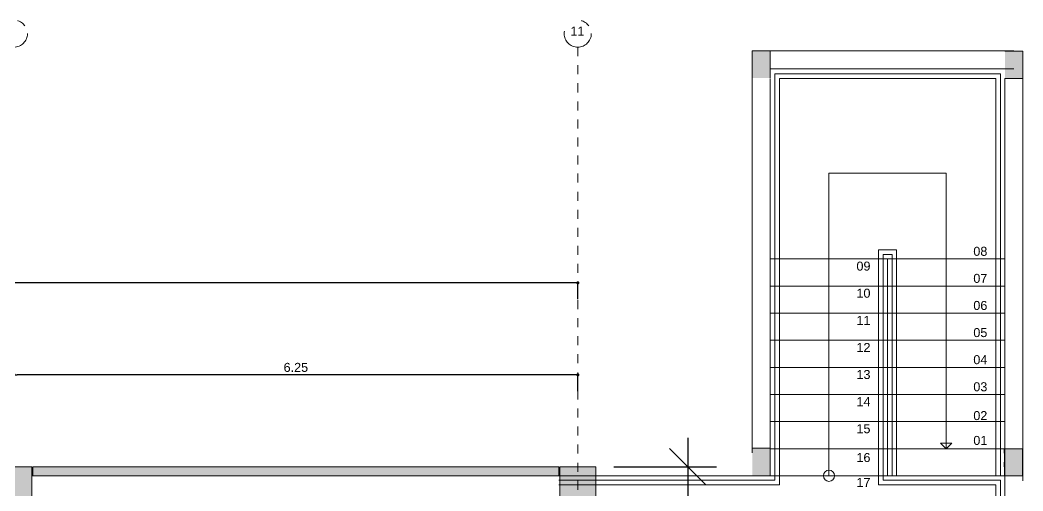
# Model space of a CAD drawing. Header units: millimetres. Extents: x 173 to 410, y -14 to 183.
# Drawn here: x 284.5 to 295.62, y 140.22 to 145.43 of the extents above; entities that cross this region are included whole.
import ezdxf

# ---------------------------------------------------------------- set-up
doc = ezdxf.new("R2010")
doc.units = ezdxf.units.MM
for name, pattern in [('DASHDOT', [1, 0.5, -0.25, 0, -0.25]), ('XKITLINE00', [0]), ('XKITLINE02', [4, 2, -2])]:
    doc.linetypes.add(name, pattern=pattern)
doc.layers.get('0').update_dxf_attribs({"color": 4})
for name, color, linetype, lineweight in [('ARQ Anotações', 2, 'Continuous', 5), ('ARQ Eixos', 8, 'DASHDOT', 5), ('ARQ Equipamento', 4, 'Continuous', 18), ('ARQ Estrutura', 7, 'Continuous', 50), ('ARQ Hachuras', 8, 'Continuous', 5), ('ARQ Visto', 152, 'Continuous', 13)]:
    doc.layers.add(name, color=color, linetype=linetype, lineweight=lineweight)
for name, color, linetype in [('DIM-COTAS', 9, 'Continuous'), ('LAJE VISTA', 143, 'Continuous'), ('VIGA', 2, 'Continuous')]:
    doc.layers.add(name, color=color, linetype=linetype)
doc.styles.add('RS', font='romans.shx')
doc.styles.get("Standard").update_dxf_attribs({"font": 'arial.ttf'})
doc.dimstyles.new('Executivo 1-50', dxfattribs={"dimtxt": 0.1, "dimasz": 0.035, "dimexe": 0, "dimexo": 0.0625, "dimgap": 0.03, "dimtad": 1, "dimzin": 0, "dimdsep": 46, "dimtxsty": 'Standard', "dimblk": 'DOT', "dimcen": 0.09, "dimclrd": 8, "dimclre": 8, "dimadec": 0, "dimazin": 0, "dimtfac": 1, "dimtix": 1, "dimtmove": 2, "dimatfit": 3, "dimldrblk": 'DOT', "dimfxl": 0.18, "dimfxlon": 1, "dimtolj": 1, "dimtzin": 0, "dimarcsym": 0})
doc.dimstyles.new('LE-200', dxfattribs={"dimscale": 2, "dimtxt": 0.16, "dimasz": 0.2, "dimexe": 0.16, "dimexo": 0.1, "dimgap": 0.09, "dimtad": 1, "dimdec": 3, "dimzin": 4, "dimdsep": 46, "dimtxsty": 'RS', "dimblk1": 'OBLIQUE', "dimblk2": 'OBLIQUE', "dimsah": 1, "dimcen": 0.1, "dimdle": 0.16, "dimclrt": 3, "dimadec": 0, "dimazin": 0, "dimtfac": 1, "dimtdec": 3, "dimtix": 1, "dimtmove": 2, "dimatfit": 3, "dimldrblk": 'OBLIQUE', "dimfxl": 1, "dimtolj": 1, "dimtzin": 0, "dimarcsym": 0})

# ---------------------------------------------------------------- blocks, each defined once
blk = doc.blocks.new('_DOT')
at = {"color": 0, "linetype": 'ByBlock', "lineweight": -2}
blk.add_line((-0.5, 0), (-1, 0), dxfattribs=at)
at = {"color": 0, "linetype": 'ByBlock', "const_width": 0.5}
blk.add_lwpolyline([(-0.25, 0, 1), (0.25, 0, 1)], format="xyb", close=True, dxfattribs=at)
blk = doc.blocks.new('*D41')
at = {"layer": 'ARQ Anotações', "color": 8, "lineweight": -2, "transparency": 16777216}
for p, q in [((284.434, 141.323), (284.434, 141.503)), ((290.649, 141.503), (284.469, 141.503)), ((290.684, 141.323), (290.684, 141.503))]:
    blk.add_line(p, q, dxfattribs=at)
at = {"layer": 'Defpoints', "color": 0, "transparency": 16777216}
for p in [(284.434, 141.503), (284.434, 140.485), (290.684, 140.485)]:
    blk.add_point(p, dxfattribs=at)
at = {"layer": 'ARQ Anotações', "color": 8, "lineweight": -2, "transparency": 16777216, "xscale": 0.035, "yscale": 0.035, "zscale": 0.035, "rotation": 180}
blk.add_blockref('_DOT', (284.434, 141.503), dxfattribs=at)
at = {"layer": 'ARQ Anotações', "color": 8, "lineweight": -2, "transparency": 16777216, "xscale": 0.035, "yscale": 0.035, "zscale": 0.035}
blk.add_blockref('_DOT', (290.684, 141.503), dxfattribs=at)
at = {"layer": 'ARQ Anotações', "color": 0, "transparency": 16777216, "insert": (287.559, 141.584), "char_height": 0.1, "attachment_point": 5}
blk.add_mtext('\\A1;6.25', dxfattribs=at)
blk = doc.blocks.new('*D42')
at = {"layer": 'ARQ Anotações', "color": 8, "lineweight": -2, "transparency": 16777216}
for p, q in [((234.434, 142.34), (234.434, 142.52)), ((290.649, 142.52), (234.469, 142.52)), ((290.684, 142.34), (290.684, 142.52))]:
    blk.add_line(p, q, dxfattribs=at)
at = {"layer": 'Defpoints', "color": 0, "transparency": 16777216}
for p in [(234.434, 142.52), (234.434, 140.485), (290.684, 140.485)]:
    blk.add_point(p, dxfattribs=at)
at = {"layer": 'ARQ Anotações', "color": 8, "lineweight": -2, "transparency": 16777216, "xscale": 0.035, "yscale": 0.035, "zscale": 0.035, "rotation": 180}
blk.add_blockref('_DOT', (234.434, 142.52), dxfattribs=at)
at = {"layer": 'ARQ Anotações', "color": 8, "lineweight": -2, "transparency": 16777216, "xscale": 0.035, "yscale": 0.035, "zscale": 0.035}
blk.add_blockref('_DOT', (290.684, 142.52), dxfattribs=at)
at = {"layer": 'ARQ Anotações', "color": 0, "transparency": 16777216, "insert": (262.559, 142.602), "char_height": 0.1, "attachment_point": 5}
blk.add_mtext('\\A1;56.25', dxfattribs=at)
blk = doc.blocks.new('_OBLIQUE')
at = {"color": 0, "linetype": 'ByBlock'}
blk.add_line((-0.5, -0.5), (0.5, 0.5), dxfattribs=at)
blk = doc.blocks.new('*D44')
at = {"layer": 'Defpoints', "color": 0, "transparency": 16777216}
for p in [(290.884, 140.485), (290.884, 129.985), (291.902, 129.985)]:
    blk.add_point(p, dxfattribs=at)
at = {"layer": 'DIM-COTAS', "color": 0, "lineweight": -2, "transparency": 16777216}
for p, q in [((291.902, 140.805), (291.902, 129.665)), ((291.084, 140.485), (292.222, 140.485)), ((291.084, 129.985), (292.222, 129.985))]:
    blk.add_line(p, q, dxfattribs=at)
at = {"layer": 'DIM-COTAS', "color": 0, "lineweight": -2, "transparency": 16777216, "xscale": 0.4, "yscale": 0.4, "zscale": 0.4}
for p, rotation in [((291.902, 140.485), 90), ((291.902, 129.985), 270)]:
    blk.add_blockref('_OBLIQUE', p, dxfattribs=dict(at, rotation=rotation))
at = {"layer": 'DIM-COTAS', "color": 3, "transparency": 16777216, "insert": (291.562, 135.235), "char_height": 0.32, "attachment_point": 5, "rotation": 90, "style": 'RS'}
blk.add_mtext('\\A1;10.500', dxfattribs=at)

msp = doc.modelspace()

# ---------------------------------------------------------------- hatches: boundary and pattern name
at = {"layer": 'ARQ Estrutura'}
for points in [[(292.6181, 145.0897), (292.8181, 145.0897), (292.8181, 144.7897), (292.6181, 144.7897)], [(295.4181, 145.0847), (295.6181, 145.0847), (295.6181, 144.7847), (295.4181, 144.7847)], [(292.6181, 140.6897), (292.8181, 140.6897), (292.8181, 140.3897), (292.6181, 140.3897)], [(295.4138, 140.6847), (295.6138, 140.6847), (295.6138, 140.3847), (295.4138, 140.3847)], [(284.2337, 140.4847), (284.6337, 140.4847), (284.6337, 139.8847), (284.2337, 139.8847)], [(290.4837, 140.4847), (290.8837, 140.4847), (290.8837, 139.8847), (290.4837, 139.8847)]]:
    msp.add_hatch(color=256, dxfattribs=at).paths.add_polyline_path(points, flags=17)
at = {"layer": 'ARQ Hachuras'}
msp.add_hatch(color=256, dxfattribs=at).paths.add_polyline_path([(284.6437, 140.4847), (290.4737, 140.4847), (290.4737, 140.3847), (284.6437, 140.3847)], flags=17)

# ---------------------------------------------------------------- linework, layer by layer
at = {"layer": 'ARQ Anotações'}
for p, q in [((293.4681, 140.3847), (293.4681, 143.7347)), ((293.4681, 143.7347), (294.7681, 143.7347)), ((294.7681, 140.6847), (294.7681, 143.7347))]:
    msp.add_line(p, q, dxfattribs=at)
msp.add_lwpolyline([(294.8302, 140.7468), (294.706, 140.7468), (294.7681, 140.6847), (294.8302, 140.7468)], dxfattribs=at)
msp.add_circle((293.4681, 140.3847), 0.0621, dxfattribs=at)
at = {"layer": 'ARQ Eixos', "linetype": 'DASHDOT', "ltscale": 0.1}
msp.add_line((290.6837, 145.1297), (290.6837, 121.9738), dxfattribs=at)
at = {"layer": 'ARQ Eixos'}
for centre in [(284.4337, 145.2797), (290.6837, 145.2797)]:
    msp.add_circle(centre, 0.15, dxfattribs=at)
at = {"layer": 'ARQ Equipamento'}
for p, q in [((292.8681, 144.8347), (295.3681, 144.8347)), ((292.8681, 140.3347), (292.8681, 144.8347)), ((292.9181, 144.7847), (295.3181, 144.7847)), ((292.9181, 140.2847), (292.9181, 144.7847)), ((295.3181, 140.3847), (295.3181, 144.7847)), ((295.3681, 140.3847), (295.3681, 144.8347)), ((294.0181, 140.2847), (294.0181, 142.8847)), ((294.2181, 142.8847), (294.0181, 142.8847)), ((294.2181, 140.3847), (294.2181, 142.8847)), ((294.0681, 140.3347), (294.0681, 142.8347)), ((294.1681, 142.8347), (294.0681, 142.8347)), ((294.1681, 140.3847), (294.1681, 142.8347)), ((290.4737, 140.3347), (292.8681, 140.3347)), ((290.4737, 140.2847), (292.9181, 140.2847)), ((294.0181, 140.2847), (295.3181, 140.2847)), ((294.0681, 140.3347), (295.3681, 140.3347)), ((295.3181, 138.6847), (295.3181, 140.2847)), ((295.3681, 138.6347), (295.3681, 140.3347))]:
    msp.add_line(p, q, dxfattribs=at)
at = {"layer": 'ARQ Estrutura', "lineweight": 0}
for p, q in [((292.8181, 145.0897), (292.6181, 145.0897)), ((292.8181, 144.7897), (292.8181, 145.0897)), ((295.6181, 145.0847), (295.4181, 145.0847)), ((295.6181, 144.7847), (295.6181, 145.0847)), ((295.4181, 144.7847), (295.6181, 144.7847)), ((295.6181, 144.7797), (295.6181, 144.7847)), ((292.8181, 140.6897), (292.6181, 140.6897)), ((292.8181, 140.3897), (292.8181, 140.6897)), ((295.4088, 140.6347), (295.4138, 140.6347)), ((295.4138, 140.6847), (295.4138, 140.3847)), ((295.6138, 140.6847), (295.4138, 140.6847)), ((295.6138, 140.3847), (295.6138, 140.6847)), ((284.6337, 140.4847), (284.2337, 140.4847)), ((284.6337, 139.8847), (284.6337, 140.4847)), ((290.4837, 140.4847), (290.4837, 139.8847)), ((290.8837, 140.4847), (290.4837, 140.4847)), ((290.8837, 139.8847), (290.8837, 140.4847)), ((284.6337, 140.3847), (284.6437, 140.3847)), ((290.4737, 140.3847), (290.4837, 140.3847)), ((295.4138, 140.3847), (295.6138, 140.3847)), ((295.6138, 140.3797), (295.6138, 140.3847))]:
    msp.add_line(p, q, dxfattribs=at)
at = {"layer": 'ARQ Visto'}
for p, q in [((292.6181, 140.6397), (292.6181, 145.0897)), ((292.8181, 145.0897), (295.5181, 145.0897)), ((292.8181, 144.8897), (295.5181, 144.8897)), ((292.8181, 140.3847), (292.8181, 144.7847)), ((295.4181, 138.5847), (295.4181, 144.7847)), ((295.6181, 140.3297), (295.6181, 144.7797)), ((294.1181, 142.7847), (292.8181, 142.7847)), ((294.1181, 142.7847), (295.4181, 142.7847)), ((294.1181, 140.3847), (294.1181, 142.7847)), ((294.1181, 142.4847), (292.8181, 142.4847)), ((294.1181, 142.4847), (295.4181, 142.4847)), ((294.1181, 142.1847), (292.8181, 142.1847)), ((294.1181, 142.1847), (295.4181, 142.1847)), ((294.1181, 141.8847), (292.8181, 141.8847)), ((294.1181, 141.8847), (295.4181, 141.8847)), ((294.1181, 141.5847), (292.8181, 141.5847)), ((294.1181, 141.5847), (295.4181, 141.5847)), ((294.1181, 141.2847), (292.8181, 141.2847)), ((294.1181, 141.2847), (295.4181, 141.2847)), ((294.1181, 140.9847), (292.8181, 140.9847)), ((294.1181, 140.9847), (295.4181, 140.9847)), ((294.1181, 140.6847), (292.8181, 140.6847)), ((294.1181, 140.6847), (295.4181, 140.6847)), ((290.4737, 140.3847), (292.8181, 140.3847)), ((294.1181, 140.3847), (292.8181, 140.3847)), ((294.1181, 140.3847), (295.4681, 140.3847))]:
    msp.add_line(p, q, dxfattribs=at)
at = {"layer": 'LAJE VISTA', "linetype": 'XKITLINE00', "lineweight": 0}
for p, q in [((295.5281, 144.7797), (295.5281, 144.7847)), ((295.5238, 140.3797), (295.5238, 140.3847))]:
    msp.add_line(p, q, dxfattribs=at)
at = {"layer": 'VIGA', "color": 4, "linetype": 'XKITLINE00', "lineweight": 0}
for p, q in [((295.4088, 140.6347), (295.4088, 140.6847)), ((284.6437, 140.3847), (284.6437, 140.4847)), ((284.6437, 140.4847), (290.4737, 140.4847)), ((290.4737, 140.3847), (290.4737, 140.4847)), ((284.6437, 140.3847), (290.4737, 140.3847))]:
    msp.add_line(p, q, dxfattribs=at)
at = {"layer": 'VIGA', "color": 1, "linetype": 'XKITLINE02', "lineweight": 0}
for p, q in [((295.4088, 140.5347), (295.4088, 140.4847)), ((290.4737, 140.3847), (284.6437, 140.3847))]:
    msp.add_line(p, q, dxfattribs=at)

# ---------------------------------------------------------------- texts
at = {"layer": 'ARQ Anotações', "char_height": 0.1, "attachment_point": 5}
for s, insert in [('{11}', (290.6796, 145.3067)), ('\\pxql;08', (295.1459, 142.8693)), ('\\pxql;09', (293.8504, 142.7051)), ('\\pxql;07', (295.1459, 142.5693)), ('\\pxql;10', (293.8504, 142.405)), ('\\pxql;06', (295.1459, 142.2693)), ('\\pxql;11', (293.8504, 142.105)), ('\\pxql;05', (295.1459, 141.9693)), ('\\pxql;12', (293.8504, 141.805)), ('\\pxql;04', (295.1459, 141.6693)), ('\\pxql;13', (293.8504, 141.505)), ('\\pxql;03', (295.1459, 141.3693)), ('\\pxql;14', (293.8504, 141.205)), ('\\pxql;02', (295.1459, 141.0504)), ('\\pxql;15', (293.8504, 140.905)), ('\\pxql;01', (295.1459, 140.775)), ('\\pxql;16', (293.8504, 140.5861)), ('\\pxql;17', (293.8504, 140.3106))]:
    msp.add_mtext(s, dxfattribs=dict(at, insert=insert))

# ---------------------------------------------------------------- dimensions: what is measured, and where the dimension line sits
at = {"layer": 'ARQ Anotações'}
for base, p2, picture, middle in [((234.4337, 142.5204), (234.4337, 140.4847), '*D42', (262.5587, 142.6015)), ((284.4337, 141.5026), (284.4337, 140.4847), '*D41', (287.5587, 141.5836))]:
    dim = msp.add_linear_dim(base=base, p1=(290.6837, 140.4847), p2=p2, dimstyle='Executivo 1-50', dxfattribs=at)
    dim.commit()
    dim.dimension.update_dxf_attribs({"geometry": picture, "text_midpoint": middle})
at = {"layer": 'DIM-COTAS'}
dim = msp.add_linear_dim(base=(291.9016, 129.9847), p1=(290.8837, 140.4847), p2=(290.8837, 129.9847), angle=90, dimstyle='LE-200', dxfattribs=at)
dim.commit()
dim.dimension.update_dxf_attribs({"geometry": '*D44', "text_midpoint": (291.5616, 135.2347)})

doc.saveas('drawing.dxf')
